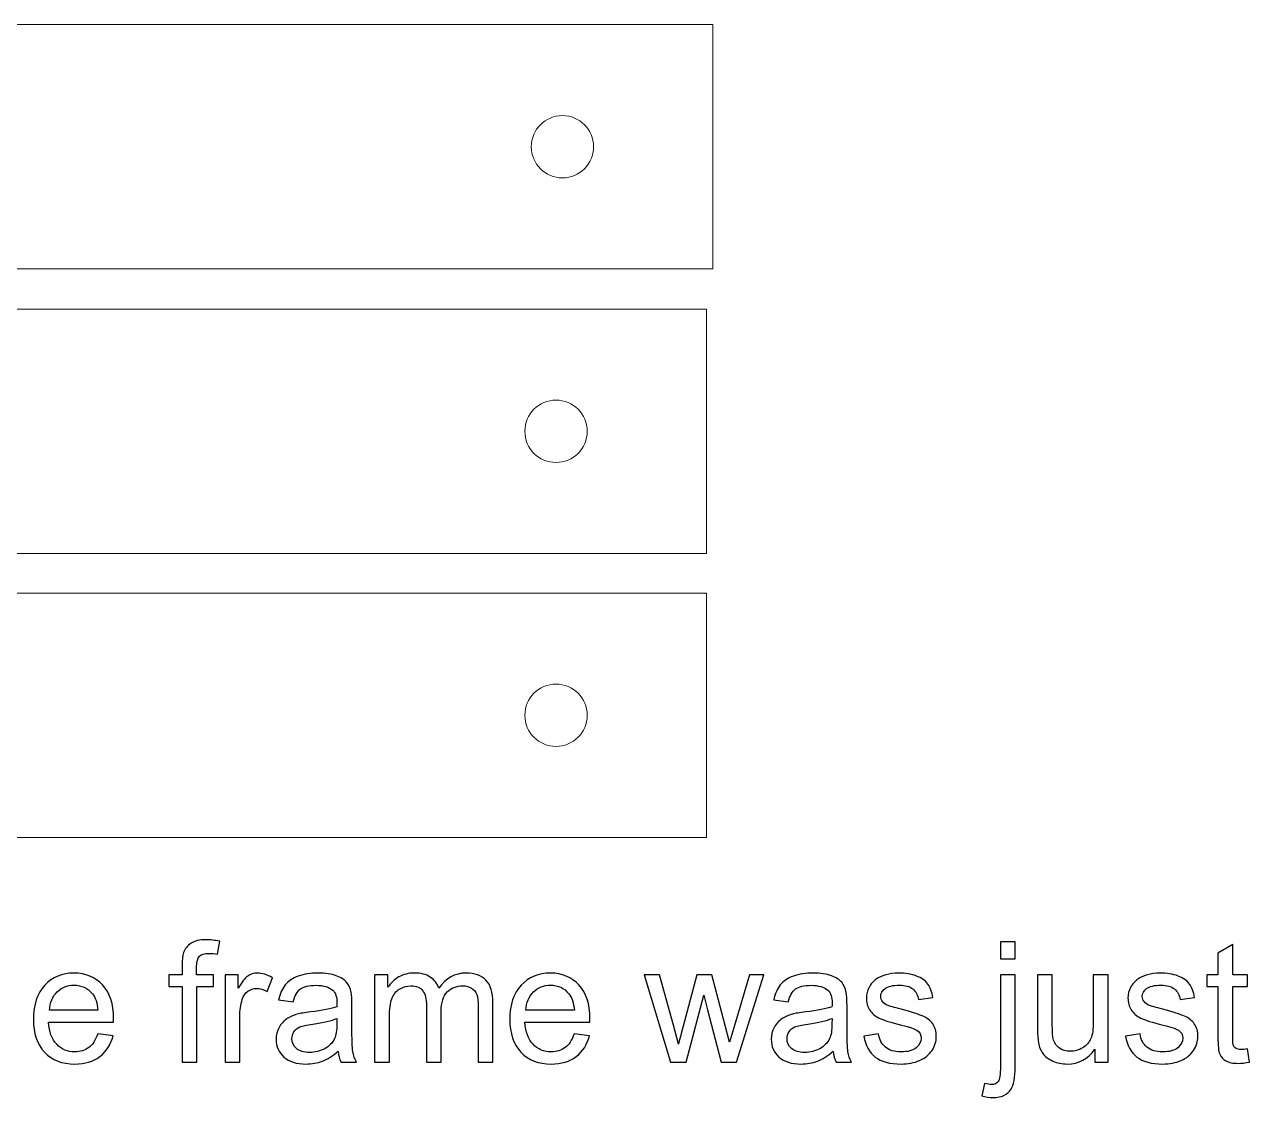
# Model space of a CAD drawing. Header units: inches. Extents: x -5.7 to 8.8, y -16.8 to -6.2.
# Drawn here: x 4.804 to 8.751, y -16.212 to -12.755 of the extents above; entities that cross this region are included whole.
import ezdxf

# ---------------------------------------------------------------- set-up
doc = ezdxf.new("R2010")
doc.units = ezdxf.units.IN
doc.header["$MEASUREMENT"] = 0
doc.layers.add('Layer 1', color=7, linetype='Continuous')

msp = doc.modelspace()

# ---------------------------------------------------------------- linework, layer by layer
at = {"layer": 'Layer 1', "lineweight": 18}
for points in [[(1.1162, -12.7553), (1.1162, -12.7553), (7.0217, -12.7553), (7.0217, -12.7553), (7.0217, -12.7553), (7.0217, -12.7553), (7.0217, -13.5427), (7.0217, -13.5427), (7.0217, -13.5427), (7.0217, -13.5427), (1.1162, -13.5427), (1.1162, -13.5427), (1.1162, -13.5427), (1.1162, -13.5427), (1.1162, -12.7553), (1.1162, -12.7553)], [(6.6376, -13.149), (6.6376, -13.2044), (6.5927, -13.2494), (6.5372, -13.2494), (6.5372, -13.2494), (6.4818, -13.2494), (6.4368, -13.2044), (6.4368, -13.149), (6.4368, -13.149), (6.4368, -13.0935), (6.4818, -13.0486), (6.5372, -13.0486), (6.5372, -13.0486), (6.5927, -13.0486), (6.6376, -13.0935), (6.6376, -13.149)], [(1.0953, -13.6719), (1.0953, -13.6719), (7.0009, -13.6719), (7.0009, -13.6719), (7.0009, -13.6719), (7.0009, -13.6719), (7.0009, -14.4593), (7.0009, -14.4593), (7.0009, -14.4593), (7.0009, -14.4593), (1.0953, -14.4593), (1.0953, -14.4593), (1.0953, -14.4593), (1.0953, -14.4593), (1.0953, -13.6719), (1.0953, -13.6719)], [(6.6168, -14.0656), (6.6168, -14.1211), (6.5718, -14.166), (6.5164, -14.166), (6.5164, -14.166), (6.4609, -14.166), (6.416, -14.1211), (6.416, -14.0656), (6.416, -14.0656), (6.416, -14.0102), (6.4609, -13.9652), (6.5164, -13.9652), (6.5164, -13.9652), (6.5718, -13.9652), (6.6168, -14.0102), (6.6168, -14.0656)], [(1.0953, -14.5865), (1.0953, -14.5865), (7.0009, -14.5865), (7.0009, -14.5865), (7.0009, -14.5865), (7.0009, -14.5865), (7.0009, -15.3739), (7.0009, -15.3739), (7.0009, -15.3739), (7.0009, -15.3739), (1.0953, -15.3739), (1.0953, -15.3739), (1.0953, -15.3739), (1.0953, -15.3739), (1.0953, -14.5865), (1.0953, -14.5865)], [(6.6168, -14.9802), (6.6168, -15.0357), (6.5718, -15.0806), (6.5164, -15.0806), (6.5164, -15.0806), (6.4609, -15.0806), (6.416, -15.0357), (6.416, -14.9802), (6.416, -14.9802), (6.416, -14.9248), (6.4609, -14.8798), (6.5164, -14.8798), (6.5164, -14.8798), (6.5718, -14.8798), (6.6168, -14.9248), (6.6168, -14.9802)]]:
    msp.add_open_spline(points, degree=3, knots=[0, 0, 0, 0, 0.2, 0.2, 0.2, 0.2, 0.4, 0.4, 0.4, 0.4, 0.6, 0.6, 0.6, 0.6, 1, 1, 1, 1], dxfattribs=at)
at = {"layer": 'Layer 1', "color": 250}
for points, knots in [([(5.3113, -16.0978), (5.3113, -16.0978), (5.3113, -15.8535), (5.3113, -15.8535), (5.3113, -15.8535), (5.3113, -15.8535), (5.269, -15.8535), (5.269, -15.8535), (5.269, -15.8535), (5.269, -15.8535), (5.269, -15.8166), (5.269, -15.8166), (5.269, -15.8166), (5.269, -15.8166), (5.3113, -15.8166), (5.3113, -15.8166), (5.3113, -15.8166), (5.3113, -15.8166), (5.3113, -15.7868), (5.3113, -15.7868), (5.3113, -15.7868), (5.3113, -15.768), (5.3129, -15.754), (5.3162, -15.7449), (5.3162, -15.7449), (5.3208, -15.7326), (5.3288, -15.7226), (5.3403, -15.7149), (5.3403, -15.7149), (5.3518, -15.7072), (5.3679, -15.7034), (5.3887, -15.7034), (5.3887, -15.7034), (5.4022, -15.7034), (5.417, -15.7051), (5.4332, -15.7082), (5.4332, -15.7082), (5.4332, -15.7082), (5.4261, -15.7499), (5.4261, -15.7499), (5.4261, -15.7499), (5.4162, -15.7482), (5.4069, -15.7473), (5.398, -15.7473), (5.398, -15.7473), (5.3836, -15.7473), (5.3734, -15.7504), (5.3673, -15.7565), (5.3673, -15.7565), (5.3614, -15.7626), (5.3584, -15.7741), (5.3584, -15.7909), (5.3584, -15.7909), (5.3584, -15.7909), (5.3584, -15.8166), (5.3584, -15.8166), (5.3584, -15.8166), (5.3584, -15.8166), (5.4131, -15.8166), (5.4131, -15.8166), (5.4131, -15.8166), (5.4131, -15.8166), (5.4131, -15.8535), (5.4131, -15.8535), (5.4131, -15.8535), (5.4131, -15.8535), (5.3589, -15.8535), (5.3589, -15.8535), (5.3589, -15.8535), (5.3589, -15.8535), (5.3589, -16.0978), (5.3589, -16.0978), (5.3589, -16.0978), (5.3589, -16.0978), (5.3113, -16.0978), (5.3113, -16.0978)], [0, 0, 0, 0, 0.05, 0.05, 0.05, 0.05, 0.1, 0.1, 0.1, 0.1, 0.15, 0.15, 0.15, 0.15, 0.2, 0.2, 0.2, 0.2, 0.25, 0.25, 0.25, 0.25, 0.3, 0.3, 0.3, 0.3, 0.35, 0.35, 0.35, 0.35, 0.4, 0.4, 0.4, 0.4, 0.45, 0.45, 0.45, 0.45, 0.5, 0.5, 0.5, 0.5, 0.55, 0.55, 0.55, 0.55, 0.6, 0.6, 0.6, 0.6, 0.65, 0.65, 0.65, 0.65, 0.7, 0.7, 0.7, 0.7, 0.75, 0.75, 0.75, 0.75, 0.8, 0.8, 0.8, 0.8, 0.85, 0.85, 0.85, 0.85, 0.9, 0.9, 0.9, 0.9, 1, 1, 1, 1]), ([(7.9484, -15.7652), (7.9484, -15.7652), (7.9484, -15.7099), (7.9484, -15.7099), (7.9484, -15.7099), (7.9484, -15.7099), (7.9961, -15.7099), (7.9961, -15.7099), (7.9961, -15.7099), (7.9961, -15.7099), (7.9961, -15.7652), (7.9961, -15.7652), (7.9961, -15.7652), (7.9961, -15.7652), (7.9484, -15.7652), (7.9484, -15.7652)], [0, 0, 0, 0, 0.2, 0.2, 0.2, 0.2, 0.4, 0.4, 0.4, 0.4, 0.6, 0.6, 0.6, 0.6, 1, 1, 1, 1]), ([(8.7446, -16.0552), (8.7446, -16.0552), (8.7511, -16.0973), (8.7511, -16.0973), (8.7511, -16.0973), (8.7377, -16.1001), (8.7257, -16.1016), (8.7153, -16.1016), (8.7153, -16.1016), (8.698, -16.1016), (8.6846, -16.0988), (8.6751, -16.0933), (8.6751, -16.0933), (8.6656, -16.0878), (8.6589, -16.0807), (8.655, -16.0718), (8.655, -16.0718), (8.6512, -16.0628), (8.6493, -16.044), (8.6493, -16.0154), (8.6493, -16.0154), (8.6493, -16.0154), (8.6493, -15.8535), (8.6493, -15.8535), (8.6493, -15.8535), (8.6493, -15.8535), (8.6141, -15.8535), (8.6141, -15.8535), (8.6141, -15.8535), (8.6141, -15.8535), (8.6141, -15.8166), (8.6141, -15.8166), (8.6141, -15.8166), (8.6141, -15.8166), (8.6493, -15.8166), (8.6493, -15.8166), (8.6493, -15.8166), (8.6493, -15.8166), (8.6493, -15.7471), (8.6493, -15.7471), (8.6493, -15.7471), (8.6493, -15.7471), (8.6969, -15.7185), (8.6969, -15.7185), (8.6969, -15.7185), (8.6969, -15.7185), (8.6969, -15.8166), (8.6969, -15.8166), (8.6969, -15.8166), (8.6969, -15.8166), (8.7446, -15.8166), (8.7446, -15.8166), (8.7446, -15.8166), (8.7446, -15.8166), (8.7446, -15.8535), (8.7446, -15.8535), (8.7446, -15.8535), (8.7446, -15.8535), (8.6969, -15.8535), (8.6969, -15.8535), (8.6969, -15.8535), (8.6969, -15.8535), (8.6969, -16.0181), (8.6969, -16.0181), (8.6969, -16.0181), (8.6969, -16.0318), (8.6977, -16.0405), (8.6995, -16.0444), (8.6995, -16.0444), (8.7011, -16.0483), (8.7038, -16.0514), (8.7076, -16.0537), (8.7076, -16.0537), (8.7114, -16.056), (8.7168, -16.0571), (8.7238, -16.0571), (8.7238, -16.0571), (8.7291, -16.0571), (8.736, -16.0565), (8.7446, -16.0552)], [0, 0, 0, 0, 0.047619, 0.047619, 0.047619, 0.047619, 0.095238, 0.095238, 0.095238, 0.095238, 0.142857, 0.142857, 0.142857, 0.142857, 0.190476, 0.190476, 0.190476, 0.190476, 0.238095, 0.238095, 0.238095, 0.238095, 0.285714, 0.285714, 0.285714, 0.285714, 0.333333, 0.333333, 0.333333, 0.333333, 0.380952, 0.380952, 0.380952, 0.380952, 0.428571, 0.428571, 0.428571, 0.428571, 0.47619, 0.47619, 0.47619, 0.47619, 0.52381, 0.52381, 0.52381, 0.52381, 0.571429, 0.571429, 0.571429, 0.571429, 0.619048, 0.619048, 0.619048, 0.619048, 0.666667, 0.666667, 0.666667, 0.666667, 0.714286, 0.714286, 0.714286, 0.714286, 0.761905, 0.761905, 0.761905, 0.761905, 0.809524, 0.809524, 0.809524, 0.809524, 0.857143, 0.857143, 0.857143, 0.857143, 0.904762, 0.904762, 0.904762, 0.904762, 1, 1, 1, 1]), ([(5.0399, -16.0068), (5.0399, -16.0068), (5.0892, -16.0133), (5.0892, -16.0133), (5.0892, -16.0133), (5.0815, -16.0419), (5.0671, -16.0642), (5.0462, -16.08), (5.0462, -16.08), (5.0253, -16.0958), (4.9985, -16.1037), (4.9659, -16.1037), (4.9659, -16.1037), (4.925, -16.1037), (4.8925, -16.0911), (4.8684, -16.0658), (4.8684, -16.0658), (4.8444, -16.0406), (4.8324, -16.0051), (4.8324, -15.9595), (4.8324, -15.9595), (4.8324, -15.9124), (4.8445, -15.8758), (4.8688, -15.8498), (4.8688, -15.8498), (4.8931, -15.8237), (4.9246, -15.8107), (4.9633, -15.8107), (4.9633, -15.8107), (5.0008, -15.8107), (5.0314, -15.8234), (5.0551, -15.849), (5.0551, -15.849), (5.0789, -15.8745), (5.0908, -15.9104), (5.0908, -15.9567), (5.0908, -15.9567), (5.0908, -15.9595), (5.0907, -15.9638), (5.0905, -15.9694), (5.0905, -15.9694), (5.0905, -15.9694), (4.8812, -15.9694), (4.8812, -15.9694), (4.8812, -15.9694), (4.883, -16.0002), (4.8916, -16.0238), (4.9074, -16.0402), (4.9074, -16.0402), (4.923, -16.0565), (4.9426, -16.0647), (4.9659, -16.0647), (4.9659, -16.0647), (4.9834, -16.0647), (4.9983, -16.0601), (5.0105, -16.0509), (5.0105, -16.0509), (5.0229, -16.0417), (5.0327, -16.027), (5.0399, -16.0068)], [0, 0, 0, 0, 0.0625, 0.0625, 0.0625, 0.0625, 0.125, 0.125, 0.125, 0.125, 0.1875, 0.1875, 0.1875, 0.1875, 0.25, 0.25, 0.25, 0.25, 0.3125, 0.3125, 0.3125, 0.3125, 0.375, 0.375, 0.375, 0.375, 0.4375, 0.4375, 0.4375, 0.4375, 0.5, 0.5, 0.5, 0.5, 0.5625, 0.5625, 0.5625, 0.5625, 0.625, 0.625, 0.625, 0.625, 0.6875, 0.6875, 0.6875, 0.6875, 0.75, 0.75, 0.75, 0.75, 0.8125, 0.8125, 0.8125, 0.8125, 0.875, 0.875, 0.875, 0.875, 1, 1, 1, 1]), ([(5.4498, -16.0978), (5.4498, -16.0978), (5.4498, -15.8166), (5.4498, -15.8166), (5.4498, -15.8166), (5.4498, -15.8166), (5.4926, -15.8166), (5.4926, -15.8166), (5.4926, -15.8166), (5.4926, -15.8166), (5.4926, -15.8597), (5.4926, -15.8597), (5.4926, -15.8597), (5.5035, -15.8397), (5.5137, -15.8266), (5.523, -15.8202), (5.523, -15.8202), (5.5323, -15.8138), (5.5425, -15.8107), (5.5536, -15.8107), (5.5536, -15.8107), (5.5696, -15.8107), (5.586, -15.8157), (5.6026, -15.8258), (5.6026, -15.8258), (5.6026, -15.8258), (5.5856, -15.8697), (5.5856, -15.8697), (5.5856, -15.8697), (5.5741, -15.8632), (5.5625, -15.86), (5.5509, -15.86), (5.5509, -15.86), (5.5406, -15.86), (5.5313, -15.8631), (5.523, -15.8694), (5.523, -15.8694), (5.5148, -15.8756), (5.509, -15.8843), (5.5054, -15.8954), (5.5054, -15.8954), (5.5001, -15.9122), (5.4975, -15.9307), (5.4975, -15.9509), (5.4975, -15.9509), (5.4975, -15.9509), (5.4975, -16.0978), (5.4975, -16.0978), (5.4975, -16.0978), (5.4975, -16.0978), (5.4498, -16.0978), (5.4498, -16.0978)], [0, 0, 0, 0, 0.071429, 0.071429, 0.071429, 0.071429, 0.142857, 0.142857, 0.142857, 0.142857, 0.214286, 0.214286, 0.214286, 0.214286, 0.285714, 0.285714, 0.285714, 0.285714, 0.357143, 0.357143, 0.357143, 0.357143, 0.428571, 0.428571, 0.428571, 0.428571, 0.5, 0.5, 0.5, 0.5, 0.571429, 0.571429, 0.571429, 0.571429, 0.642857, 0.642857, 0.642857, 0.642857, 0.714286, 0.714286, 0.714286, 0.714286, 0.785714, 0.785714, 0.785714, 0.785714, 0.857143, 0.857143, 0.857143, 0.857143, 1, 1, 1, 1]), ([(5.8144, -16.0626), (5.7967, -16.0776), (5.7796, -16.0882), (5.7633, -16.0944), (5.7633, -16.0944), (5.7469, -16.1006), (5.7294, -16.1037), (5.7106, -16.1037), (5.7106, -16.1037), (5.6798, -16.1037), (5.656, -16.0962), (5.6394, -16.0811), (5.6394, -16.0811), (5.6228, -16.0662), (5.6145, -16.0469), (5.6145, -16.0236), (5.6145, -16.0236), (5.6145, -16.0098), (5.6177, -15.9973), (5.6239, -15.9859), (5.6239, -15.9859), (5.6302, -15.9745), (5.6384, -15.9655), (5.6485, -15.9586), (5.6485, -15.9586), (5.6587, -15.9518), (5.6701, -15.9465), (5.6828, -15.943), (5.6828, -15.943), (5.6922, -15.9406), (5.7064, -15.9382), (5.7253, -15.9359), (5.7253, -15.9359), (5.7637, -15.9314), (5.7922, -15.9259), (5.8103, -15.9196), (5.8103, -15.9196), (5.8105, -15.9131), (5.8106, -15.9089), (5.8106, -15.9072), (5.8106, -15.9072), (5.8106, -15.8879), (5.8061, -15.8742), (5.797, -15.8663), (5.797, -15.8663), (5.7849, -15.8555), (5.7667, -15.8502), (5.7427, -15.8502), (5.7427, -15.8502), (5.7202, -15.8502), (5.7036, -15.8542), (5.6929, -15.862), (5.6929, -15.862), (5.6822, -15.8699), (5.6744, -15.8838), (5.6692, -15.9038), (5.6692, -15.9038), (5.6692, -15.9038), (5.6226, -15.8973), (5.6226, -15.8973), (5.6226, -15.8973), (5.6269, -15.8774), (5.6338, -15.8612), (5.6436, -15.849), (5.6436, -15.849), (5.6533, -15.8367), (5.6674, -15.8273), (5.6858, -15.8206), (5.6858, -15.8206), (5.7041, -15.814), (5.7255, -15.8107), (5.7497, -15.8107), (5.7497, -15.8107), (5.7737, -15.8107), (5.7933, -15.8135), (5.8084, -15.8192), (5.8084, -15.8192), (5.8234, -15.8249), (5.8345, -15.8319), (5.8415, -15.8405), (5.8415, -15.8405), (5.8486, -15.849), (5.8536, -15.8599), (5.8564, -15.873), (5.8564, -15.873), (5.858, -15.8811), (5.8588, -15.8957), (5.8588, -15.9168), (5.8588, -15.9168), (5.8588, -15.9168), (5.8588, -15.9799), (5.8588, -15.9799), (5.8588, -15.9799), (5.8588, -16.0241), (5.8598, -16.052), (5.8618, -16.0638), (5.8618, -16.0638), (5.8637, -16.0756), (5.8676, -16.0869), (5.8734, -16.0978), (5.8734, -16.0978), (5.8734, -16.0978), (5.8236, -16.0978), (5.8236, -16.0978), (5.8236, -16.0978), (5.8188, -16.0877), (5.8157, -16.076), (5.8144, -16.0626)], [0, 0, 0, 0, 0.035714, 0.035714, 0.035714, 0.035714, 0.071429, 0.071429, 0.071429, 0.071429, 0.107143, 0.107143, 0.107143, 0.107143, 0.142857, 0.142857, 0.142857, 0.142857, 0.178571, 0.178571, 0.178571, 0.178571, 0.214286, 0.214286, 0.214286, 0.214286, 0.25, 0.25, 0.25, 0.25, 0.285714, 0.285714, 0.285714, 0.285714, 0.321429, 0.321429, 0.321429, 0.321429, 0.357143, 0.357143, 0.357143, 0.357143, 0.392857, 0.392857, 0.392857, 0.392857, 0.428571, 0.428571, 0.428571, 0.428571, 0.464286, 0.464286, 0.464286, 0.464286, 0.5, 0.5, 0.5, 0.5, 0.535714, 0.535714, 0.535714, 0.535714, 0.571429, 0.571429, 0.571429, 0.571429, 0.607143, 0.607143, 0.607143, 0.607143, 0.642857, 0.642857, 0.642857, 0.642857, 0.678571, 0.678571, 0.678571, 0.678571, 0.714286, 0.714286, 0.714286, 0.714286, 0.75, 0.75, 0.75, 0.75, 0.785714, 0.785714, 0.785714, 0.785714, 0.821429, 0.821429, 0.821429, 0.821429, 0.857143, 0.857143, 0.857143, 0.857143, 0.892857, 0.892857, 0.892857, 0.892857, 0.928571, 0.928571, 0.928571, 0.928571, 1, 1, 1, 1]), ([(5.932, -16.0978), (5.932, -16.0978), (5.932, -15.8166), (5.932, -15.8166), (5.932, -15.8166), (5.932, -15.8166), (5.9748, -15.8166), (5.9748, -15.8166), (5.9748, -15.8166), (5.9748, -15.8166), (5.9748, -15.8564), (5.9748, -15.8564), (5.9748, -15.8564), (5.9836, -15.8426), (5.9953, -15.8315), (6.0099, -15.8232), (6.0099, -15.8232), (6.0245, -15.8148), (6.0411, -15.8107), (6.0598, -15.8107), (6.0598, -15.8107), (6.0806, -15.8107), (6.0977, -15.815), (6.1109, -15.8236), (6.1109, -15.8236), (6.1242, -15.8323), (6.1336, -15.8443), (6.139, -15.8598), (6.139, -15.8598), (6.1614, -15.827), (6.1904, -15.8107), (6.2261, -15.8107), (6.2261, -15.8107), (6.2541, -15.8107), (6.2757, -15.8184), (6.2907, -15.8338), (6.2907, -15.8338), (6.3058, -15.8492), (6.3133, -15.873), (6.3133, -15.905), (6.3133, -15.905), (6.3133, -15.905), (6.3133, -16.0978), (6.3133, -16.0978), (6.3133, -16.0978), (6.3133, -16.0978), (6.2657, -16.0978), (6.2657, -16.0978), (6.2657, -16.0978), (6.2657, -16.0978), (6.2657, -15.9208), (6.2657, -15.9208), (6.2657, -15.9208), (6.2657, -15.9019), (6.264, -15.8881), (6.261, -15.8797), (6.261, -15.8797), (6.2579, -15.8713), (6.2523, -15.8647), (6.2441, -15.8595), (6.2441, -15.8595), (6.236, -15.8544), (6.2264, -15.8518), (6.2155, -15.8518), (6.2155, -15.8518), (6.1956, -15.8518), (6.1792, -15.8584), (6.1661, -15.8715), (6.1661, -15.8715), (6.153, -15.8847), (6.1465, -15.9057), (6.1465, -15.9346), (6.1465, -15.9346), (6.1465, -15.9346), (6.1465, -16.0978), (6.1465, -16.0978), (6.1465, -16.0978), (6.1465, -16.0978), (6.0988, -16.0978), (6.0988, -16.0978), (6.0988, -16.0978), (6.0988, -16.0978), (6.0988, -15.9153), (6.0988, -15.9153), (6.0988, -15.9153), (6.0988, -15.8942), (6.095, -15.8783), (6.0872, -15.8677), (6.0872, -15.8677), (6.0794, -15.8572), (6.0667, -15.8518), (6.0491, -15.8518), (6.0491, -15.8518), (6.0357, -15.8518), (6.0234, -15.8554), (6.012, -15.8624), (6.012, -15.8624), (6.0006, -15.8694), (5.9924, -15.8797), (5.9873, -15.8934), (5.9873, -15.8934), (5.9822, -15.9069), (5.9797, -15.9265), (5.9797, -15.9521), (5.9797, -15.9521), (5.9797, -15.9521), (5.9797, -16.0978), (5.9797, -16.0978), (5.9797, -16.0978), (5.9797, -16.0978), (5.932, -16.0978), (5.932, -16.0978)], [0, 0, 0, 0, 0.034483, 0.034483, 0.034483, 0.034483, 0.068966, 0.068966, 0.068966, 0.068966, 0.103448, 0.103448, 0.103448, 0.103448, 0.137931, 0.137931, 0.137931, 0.137931, 0.172414, 0.172414, 0.172414, 0.172414, 0.206897, 0.206897, 0.206897, 0.206897, 0.241379, 0.241379, 0.241379, 0.241379, 0.275862, 0.275862, 0.275862, 0.275862, 0.310345, 0.310345, 0.310345, 0.310345, 0.344828, 0.344828, 0.344828, 0.344828, 0.37931, 0.37931, 0.37931, 0.37931, 0.413793, 0.413793, 0.413793, 0.413793, 0.448276, 0.448276, 0.448276, 0.448276, 0.482759, 0.482759, 0.482759, 0.482759, 0.517241, 0.517241, 0.517241, 0.517241, 0.551724, 0.551724, 0.551724, 0.551724, 0.586207, 0.586207, 0.586207, 0.586207, 0.62069, 0.62069, 0.62069, 0.62069, 0.655172, 0.655172, 0.655172, 0.655172, 0.689655, 0.689655, 0.689655, 0.689655, 0.724138, 0.724138, 0.724138, 0.724138, 0.758621, 0.758621, 0.758621, 0.758621, 0.793103, 0.793103, 0.793103, 0.793103, 0.827586, 0.827586, 0.827586, 0.827586, 0.862069, 0.862069, 0.862069, 0.862069, 0.896552, 0.896552, 0.896552, 0.896552, 0.931034, 0.931034, 0.931034, 0.931034, 1, 1, 1, 1]), ([(6.575, -16.0068), (6.575, -16.0068), (6.6243, -16.0133), (6.6243, -16.0133), (6.6243, -16.0133), (6.6166, -16.0419), (6.6022, -16.0642), (6.5813, -16.08), (6.5813, -16.08), (6.5603, -16.0958), (6.5336, -16.1037), (6.501, -16.1037), (6.501, -16.1037), (6.46, -16.1037), (6.4275, -16.0911), (6.4035, -16.0658), (6.4035, -16.0658), (6.3795, -16.0406), (6.3675, -16.0051), (6.3675, -15.9595), (6.3675, -15.9595), (6.3675, -15.9124), (6.3796, -15.8758), (6.4039, -15.8498), (6.4039, -15.8498), (6.4282, -15.8237), (6.4597, -15.8107), (6.4984, -15.8107), (6.4984, -15.8107), (6.5359, -15.8107), (6.5665, -15.8234), (6.5902, -15.849), (6.5902, -15.849), (6.614, -15.8745), (6.6259, -15.9104), (6.6259, -15.9567), (6.6259, -15.9567), (6.6259, -15.9595), (6.6258, -15.9638), (6.6256, -15.9694), (6.6256, -15.9694), (6.6256, -15.9694), (6.4163, -15.9694), (6.4163, -15.9694), (6.4163, -15.9694), (6.4181, -16.0002), (6.4267, -16.0238), (6.4424, -16.0402), (6.4424, -16.0402), (6.4581, -16.0565), (6.4776, -16.0647), (6.501, -16.0647), (6.501, -16.0647), (6.5184, -16.0647), (6.5333, -16.0601), (6.5456, -16.0509), (6.5456, -16.0509), (6.558, -16.0417), (6.5677, -16.027), (6.575, -16.0068)], [0, 0, 0, 0, 0.0625, 0.0625, 0.0625, 0.0625, 0.125, 0.125, 0.125, 0.125, 0.1875, 0.1875, 0.1875, 0.1875, 0.25, 0.25, 0.25, 0.25, 0.3125, 0.3125, 0.3125, 0.3125, 0.375, 0.375, 0.375, 0.375, 0.4375, 0.4375, 0.4375, 0.4375, 0.5, 0.5, 0.5, 0.5, 0.5625, 0.5625, 0.5625, 0.5625, 0.625, 0.625, 0.625, 0.625, 0.6875, 0.6875, 0.6875, 0.6875, 0.75, 0.75, 0.75, 0.75, 0.8125, 0.8125, 0.8125, 0.8125, 0.875, 0.875, 0.875, 0.875, 1, 1, 1, 1]), ([(6.8855, -16.0978), (6.8855, -16.0978), (6.8006, -15.8166), (6.8006, -15.8166), (6.8006, -15.8166), (6.8006, -15.8166), (6.8504, -15.8166), (6.8504, -15.8166), (6.8504, -15.8166), (6.8504, -15.8166), (6.8953, -15.9789), (6.8953, -15.9789), (6.8953, -15.9789), (6.8953, -15.9789), (6.9112, -16.0393), (6.9112, -16.0393), (6.9112, -16.0393), (6.9118, -16.0363), (6.9167, -16.017), (6.9257, -15.9813), (6.9257, -15.9813), (6.9257, -15.9813), (6.9702, -15.8166), (6.9702, -15.8166), (6.9702, -15.8166), (6.9702, -15.8166), (7.019, -15.8166), (7.019, -15.8166), (7.019, -15.8166), (7.019, -15.8166), (7.0614, -15.9799), (7.0614, -15.9799), (7.0614, -15.9799), (7.0614, -15.9799), (7.0752, -16.0334), (7.0752, -16.0334), (7.0752, -16.0334), (7.0752, -16.0334), (7.0913, -15.9791), (7.0913, -15.9791), (7.0913, -15.9791), (7.0913, -15.9791), (7.1399, -15.8166), (7.1399, -15.8166), (7.1399, -15.8166), (7.1399, -15.8166), (7.1862, -15.8166), (7.1862, -15.8166), (7.1862, -15.8166), (7.1862, -15.8166), (7.098, -16.0978), (7.098, -16.0978), (7.098, -16.0978), (7.098, -16.0978), (7.0487, -16.0978), (7.0487, -16.0978), (7.0487, -16.0978), (7.0487, -16.0978), (7.0041, -15.9296), (7.0041, -15.9296), (7.0041, -15.9296), (7.0041, -15.9296), (6.9929, -15.8815), (6.9929, -15.8815), (6.9929, -15.8815), (6.9929, -15.8815), (6.936, -16.0978), (6.936, -16.0978), (6.936, -16.0978), (6.936, -16.0978), (6.8855, -16.0978), (6.8855, -16.0978)], [0, 0, 0, 0, 0.052632, 0.052632, 0.052632, 0.052632, 0.105263, 0.105263, 0.105263, 0.105263, 0.157895, 0.157895, 0.157895, 0.157895, 0.210526, 0.210526, 0.210526, 0.210526, 0.263158, 0.263158, 0.263158, 0.263158, 0.315789, 0.315789, 0.315789, 0.315789, 0.368421, 0.368421, 0.368421, 0.368421, 0.421053, 0.421053, 0.421053, 0.421053, 0.473684, 0.473684, 0.473684, 0.473684, 0.526316, 0.526316, 0.526316, 0.526316, 0.578947, 0.578947, 0.578947, 0.578947, 0.631579, 0.631579, 0.631579, 0.631579, 0.684211, 0.684211, 0.684211, 0.684211, 0.736842, 0.736842, 0.736842, 0.736842, 0.789474, 0.789474, 0.789474, 0.789474, 0.842105, 0.842105, 0.842105, 0.842105, 0.894737, 0.894737, 0.894737, 0.894737, 1, 1, 1, 1]), ([(7.4098, -16.0626), (7.3921, -16.0776), (7.375, -16.0882), (7.3587, -16.0944), (7.3587, -16.0944), (7.3423, -16.1006), (7.3248, -16.1037), (7.306, -16.1037), (7.306, -16.1037), (7.2752, -16.1037), (7.2514, -16.0962), (7.2348, -16.0811), (7.2348, -16.0811), (7.2182, -16.0662), (7.2099, -16.0469), (7.2099, -16.0236), (7.2099, -16.0236), (7.2099, -16.0098), (7.213, -15.9973), (7.2193, -15.9859), (7.2193, -15.9859), (7.2256, -15.9745), (7.2338, -15.9655), (7.2439, -15.9586), (7.2439, -15.9586), (7.2541, -15.9518), (7.2655, -15.9465), (7.2782, -15.943), (7.2782, -15.943), (7.2876, -15.9406), (7.3018, -15.9382), (7.3207, -15.9359), (7.3207, -15.9359), (7.3591, -15.9314), (7.3875, -15.9259), (7.4057, -15.9196), (7.4057, -15.9196), (7.4059, -15.9131), (7.406, -15.9089), (7.406, -15.9072), (7.406, -15.9072), (7.406, -15.8879), (7.4015, -15.8742), (7.3924, -15.8663), (7.3924, -15.8663), (7.3802, -15.8555), (7.3621, -15.8502), (7.3381, -15.8502), (7.3381, -15.8502), (7.3156, -15.8502), (7.299, -15.8542), (7.2883, -15.862), (7.2883, -15.862), (7.2776, -15.8699), (7.2697, -15.8838), (7.2646, -15.9038), (7.2646, -15.9038), (7.2646, -15.9038), (7.218, -15.8973), (7.218, -15.8973), (7.218, -15.8973), (7.2222, -15.8774), (7.2292, -15.8612), (7.239, -15.849), (7.239, -15.849), (7.2487, -15.8367), (7.2628, -15.8273), (7.2812, -15.8206), (7.2812, -15.8206), (7.2995, -15.814), (7.3209, -15.8107), (7.3451, -15.8107), (7.3451, -15.8107), (7.3691, -15.8107), (7.3887, -15.8135), (7.4038, -15.8192), (7.4038, -15.8192), (7.4188, -15.8249), (7.4299, -15.8319), (7.4369, -15.8405), (7.4369, -15.8405), (7.444, -15.849), (7.4489, -15.8599), (7.4518, -15.873), (7.4518, -15.873), (7.4534, -15.8811), (7.4542, -15.8957), (7.4542, -15.9168), (7.4542, -15.9168), (7.4542, -15.9168), (7.4542, -15.9799), (7.4542, -15.9799), (7.4542, -15.9799), (7.4542, -16.0241), (7.4552, -16.052), (7.4572, -16.0638), (7.4572, -16.0638), (7.459, -16.0756), (7.463, -16.0869), (7.4688, -16.0978), (7.4688, -16.0978), (7.4688, -16.0978), (7.419, -16.0978), (7.419, -16.0978), (7.419, -16.0978), (7.4142, -16.0877), (7.4111, -16.076), (7.4098, -16.0626)], [0, 0, 0, 0, 0.035714, 0.035714, 0.035714, 0.035714, 0.071429, 0.071429, 0.071429, 0.071429, 0.107143, 0.107143, 0.107143, 0.107143, 0.142857, 0.142857, 0.142857, 0.142857, 0.178571, 0.178571, 0.178571, 0.178571, 0.214286, 0.214286, 0.214286, 0.214286, 0.25, 0.25, 0.25, 0.25, 0.285714, 0.285714, 0.285714, 0.285714, 0.321429, 0.321429, 0.321429, 0.321429, 0.357143, 0.357143, 0.357143, 0.357143, 0.392857, 0.392857, 0.392857, 0.392857, 0.428571, 0.428571, 0.428571, 0.428571, 0.464286, 0.464286, 0.464286, 0.464286, 0.5, 0.5, 0.5, 0.5, 0.535714, 0.535714, 0.535714, 0.535714, 0.571429, 0.571429, 0.571429, 0.571429, 0.607143, 0.607143, 0.607143, 0.607143, 0.642857, 0.642857, 0.642857, 0.642857, 0.678571, 0.678571, 0.678571, 0.678571, 0.714286, 0.714286, 0.714286, 0.714286, 0.75, 0.75, 0.75, 0.75, 0.785714, 0.785714, 0.785714, 0.785714, 0.821429, 0.821429, 0.821429, 0.821429, 0.857143, 0.857143, 0.857143, 0.857143, 0.892857, 0.892857, 0.892857, 0.892857, 0.928571, 0.928571, 0.928571, 0.928571, 1, 1, 1, 1]), ([(7.5084, -16.0138), (7.5084, -16.0138), (7.5556, -16.0062), (7.5556, -16.0062), (7.5556, -16.0062), (7.5582, -16.0251), (7.5656, -16.0395), (7.5777, -16.0496), (7.5777, -16.0496), (7.5898, -16.0597), (7.6067, -16.0647), (7.6284, -16.0647), (7.6284, -16.0647), (7.6503, -16.0647), (7.6666, -16.0603), (7.6772, -16.0514), (7.6772, -16.0514), (7.6878, -16.0425), (7.6931, -16.032), (7.6931, -16.02), (7.6931, -16.02), (7.6931, -16.0093), (7.6884, -16.0008), (7.6789, -15.9947), (7.6789, -15.9947), (7.6722, -15.9904), (7.6559, -15.9851), (7.6301, -15.9785), (7.6301, -15.9785), (7.5953, -15.9697), (7.5712, -15.9622), (7.5576, -15.9558), (7.5576, -15.9558), (7.5442, -15.9493), (7.534, -15.9404), (7.527, -15.929), (7.527, -15.929), (7.5201, -15.9177), (7.5166, -15.9052), (7.5166, -15.8915), (7.5166, -15.8915), (7.5166, -15.8789), (7.5194, -15.8674), (7.5251, -15.8567), (7.5251, -15.8567), (7.5309, -15.8461), (7.5387, -15.8372), (7.5485, -15.8302), (7.5485, -15.8302), (7.5559, -15.8248), (7.566, -15.8202), (7.5788, -15.8164), (7.5788, -15.8164), (7.5916, -15.8126), (7.6052, -15.8107), (7.6198, -15.8107), (7.6198, -15.8107), (7.6419, -15.8107), (7.6612, -15.8138), (7.6778, -15.8202), (7.6778, -15.8202), (7.6945, -15.8266), (7.7068, -15.8352), (7.7147, -15.8461), (7.7147, -15.8461), (7.7226, -15.857), (7.7281, -15.8715), (7.7311, -15.8898), (7.7311, -15.8898), (7.7311, -15.8898), (7.6845, -15.8963), (7.6845, -15.8963), (7.6845, -15.8963), (7.6824, -15.8816), (7.6763, -15.8702), (7.6661, -15.862), (7.6661, -15.862), (7.656, -15.8537), (7.6418, -15.8497), (7.6233, -15.8497), (7.6233, -15.8497), (7.6015, -15.8497), (7.5859, -15.8533), (7.5766, -15.8605), (7.5766, -15.8605), (7.5673, -15.8677), (7.5626, -15.8762), (7.5626, -15.8859), (7.5626, -15.8859), (7.5626, -15.892), (7.5645, -15.8976), (7.5684, -15.9026), (7.5684, -15.9026), (7.5723, -15.9076), (7.5783, -15.9119), (7.5866, -15.9152), (7.5866, -15.9152), (7.5914, -15.917), (7.6053, -15.9211), (7.6286, -15.9274), (7.6286, -15.9274), (7.6622, -15.9363), (7.6856, -15.9437), (7.699, -15.9494), (7.699, -15.9494), (7.7124, -15.9551), (7.7228, -15.9635), (7.7304, -15.9744), (7.7304, -15.9744), (7.7381, -15.9853), (7.7419, -15.9988), (7.7419, -16.0151), (7.7419, -16.0151), (7.7419, -16.0309), (7.7373, -16.0458), (7.728, -16.0598), (7.728, -16.0598), (7.7187, -16.0737), (7.7053, -16.0846), (7.6879, -16.0923), (7.6879, -16.0923), (7.6704, -16.0999), (7.6506, -16.1037), (7.6286, -16.1037), (7.6286, -16.1037), (7.5921, -16.1037), (7.5642, -16.0961), (7.5451, -16.0811), (7.5451, -16.0811), (7.5259, -16.0659), (7.5138, -16.0435), (7.5084, -16.0138)], [0, 0, 0, 0, 0.029412, 0.029412, 0.029412, 0.029412, 0.058824, 0.058824, 0.058824, 0.058824, 0.088235, 0.088235, 0.088235, 0.088235, 0.117647, 0.117647, 0.117647, 0.117647, 0.147059, 0.147059, 0.147059, 0.147059, 0.176471, 0.176471, 0.176471, 0.176471, 0.205882, 0.205882, 0.205882, 0.205882, 0.235294, 0.235294, 0.235294, 0.235294, 0.264706, 0.264706, 0.264706, 0.264706, 0.294118, 0.294118, 0.294118, 0.294118, 0.323529, 0.323529, 0.323529, 0.323529, 0.352941, 0.352941, 0.352941, 0.352941, 0.382353, 0.382353, 0.382353, 0.382353, 0.411765, 0.411765, 0.411765, 0.411765, 0.441176, 0.441176, 0.441176, 0.441176, 0.470588, 0.470588, 0.470588, 0.470588, 0.5, 0.5, 0.5, 0.5, 0.529412, 0.529412, 0.529412, 0.529412, 0.558824, 0.558824, 0.558824, 0.558824, 0.588235, 0.588235, 0.588235, 0.588235, 0.617647, 0.617647, 0.617647, 0.617647, 0.647059, 0.647059, 0.647059, 0.647059, 0.676471, 0.676471, 0.676471, 0.676471, 0.705882, 0.705882, 0.705882, 0.705882, 0.735294, 0.735294, 0.735294, 0.735294, 0.764706, 0.764706, 0.764706, 0.764706, 0.794118, 0.794118, 0.794118, 0.794118, 0.823529, 0.823529, 0.823529, 0.823529, 0.852941, 0.852941, 0.852941, 0.852941, 0.882353, 0.882353, 0.882353, 0.882353, 0.911765, 0.911765, 0.911765, 0.911765, 0.941176, 0.941176, 0.941176, 0.941176, 1, 1, 1, 1]), ([(7.8881, -16.2065), (7.8881, -16.2065), (7.8969, -16.1661), (7.8969, -16.1661), (7.8969, -16.1661), (7.9065, -16.1685), (7.914, -16.1698), (7.9195, -16.1698), (7.9195, -16.1698), (7.9292, -16.1698), (7.9364, -16.1666), (7.9412, -16.1601), (7.9412, -16.1601), (7.946, -16.1537), (7.9484, -16.1376), (7.9484, -16.1118), (7.9484, -16.1118), (7.9484, -16.1118), (7.9484, -15.8166), (7.9484, -15.8166), (7.9484, -15.8166), (7.9484, -15.8166), (7.9961, -15.8166), (7.9961, -15.8166), (7.9961, -15.8166), (7.9961, -15.8166), (7.9961, -16.1128), (7.9961, -16.1128), (7.9961, -16.1128), (7.9961, -16.1474), (7.9916, -16.1715), (7.9826, -16.1851), (7.9826, -16.1851), (7.9711, -16.2027), (7.9521, -16.2115), (7.9254, -16.2115), (7.9254, -16.2115), (7.9125, -16.2115), (7.9001, -16.2098), (7.8881, -16.2065)], [0, 0, 0, 0, 0.090909, 0.090909, 0.090909, 0.090909, 0.181818, 0.181818, 0.181818, 0.181818, 0.272727, 0.272727, 0.272727, 0.272727, 0.363636, 0.363636, 0.363636, 0.363636, 0.454545, 0.454545, 0.454545, 0.454545, 0.545455, 0.545455, 0.545455, 0.545455, 0.636364, 0.636364, 0.636364, 0.636364, 0.727273, 0.727273, 0.727273, 0.727273, 0.818182, 0.818182, 0.818182, 0.818182, 1, 1, 1, 1]), ([(8.2527, -16.0978), (8.2527, -16.0978), (8.2527, -16.056), (8.2527, -16.056), (8.2527, -16.056), (8.2308, -16.0878), (8.2012, -16.1037), (8.1638, -16.1037), (8.1638, -16.1037), (8.1472, -16.1037), (8.1318, -16.1006), (8.1174, -16.0942), (8.1174, -16.0942), (8.1031, -16.0878), (8.0924, -16.0799), (8.0855, -16.0703), (8.0855, -16.0703), (8.0785, -16.0607), (8.0737, -16.0489), (8.0709, -16.035), (8.0709, -16.035), (8.069, -16.0256), (8.068, -16.0108), (8.068, -15.9906), (8.068, -15.9906), (8.068, -15.9906), (8.068, -15.8166), (8.068, -15.8166), (8.068, -15.8166), (8.068, -15.8166), (8.1156, -15.8166), (8.1156, -15.8166), (8.1156, -15.8166), (8.1156, -15.8166), (8.1156, -15.9722), (8.1156, -15.9722), (8.1156, -15.9722), (8.1156, -15.997), (8.1166, -16.0138), (8.1185, -16.0224), (8.1185, -16.0224), (8.1215, -16.0349), (8.1278, -16.0447), (8.1376, -16.0518), (8.1376, -16.0518), (8.1472, -16.0589), (8.1591, -16.0626), (8.1734, -16.0626), (8.1734, -16.0626), (8.1877, -16.0626), (8.201, -16.0589), (8.2135, -16.0516), (8.2135, -16.0516), (8.226, -16.0443), (8.2348, -16.0343), (8.24, -16.0217), (8.24, -16.0217), (8.2452, -16.0092), (8.2478, -15.9909), (8.2478, -15.9669), (8.2478, -15.9669), (8.2478, -15.9669), (8.2478, -15.8166), (8.2478, -15.8166), (8.2478, -15.8166), (8.2478, -15.8166), (8.2955, -15.8166), (8.2955, -15.8166), (8.2955, -15.8166), (8.2955, -15.8166), (8.2955, -16.0978), (8.2955, -16.0978), (8.2955, -16.0978), (8.2955, -16.0978), (8.2527, -16.0978), (8.2527, -16.0978)], [0, 0, 0, 0, 0.05, 0.05, 0.05, 0.05, 0.1, 0.1, 0.1, 0.1, 0.15, 0.15, 0.15, 0.15, 0.2, 0.2, 0.2, 0.2, 0.25, 0.25, 0.25, 0.25, 0.3, 0.3, 0.3, 0.3, 0.35, 0.35, 0.35, 0.35, 0.4, 0.4, 0.4, 0.4, 0.45, 0.45, 0.45, 0.45, 0.5, 0.5, 0.5, 0.5, 0.55, 0.55, 0.55, 0.55, 0.6, 0.6, 0.6, 0.6, 0.65, 0.65, 0.65, 0.65, 0.7, 0.7, 0.7, 0.7, 0.75, 0.75, 0.75, 0.75, 0.8, 0.8, 0.8, 0.8, 0.85, 0.85, 0.85, 0.85, 0.9, 0.9, 0.9, 0.9, 1, 1, 1, 1]), ([(8.3513, -16.0138), (8.3513, -16.0138), (8.3985, -16.0062), (8.3985, -16.0062), (8.3985, -16.0062), (8.4011, -16.0251), (8.4085, -16.0395), (8.4206, -16.0496), (8.4206, -16.0496), (8.4327, -16.0597), (8.4497, -16.0647), (8.4713, -16.0647), (8.4713, -16.0647), (8.4933, -16.0647), (8.5095, -16.0603), (8.5202, -16.0514), (8.5202, -16.0514), (8.5307, -16.0425), (8.5361, -16.032), (8.5361, -16.02), (8.5361, -16.02), (8.5361, -16.0093), (8.5313, -16.0008), (8.5218, -15.9947), (8.5218, -15.9947), (8.5151, -15.9904), (8.4989, -15.9851), (8.473, -15.9785), (8.473, -15.9785), (8.4382, -15.9697), (8.4141, -15.9622), (8.4005, -15.9558), (8.4005, -15.9558), (8.3871, -15.9493), (8.3769, -15.9404), (8.3699, -15.929), (8.3699, -15.929), (8.363, -15.9177), (8.3595, -15.9052), (8.3595, -15.8915), (8.3595, -15.8915), (8.3595, -15.8789), (8.3624, -15.8674), (8.368, -15.8567), (8.368, -15.8567), (8.3738, -15.8461), (8.3816, -15.8372), (8.3914, -15.8302), (8.3914, -15.8302), (8.3988, -15.8248), (8.4089, -15.8202), (8.4217, -15.8164), (8.4217, -15.8164), (8.4345, -15.8126), (8.4481, -15.8107), (8.4627, -15.8107), (8.4627, -15.8107), (8.4848, -15.8107), (8.5041, -15.8138), (8.5207, -15.8202), (8.5207, -15.8202), (8.5374, -15.8266), (8.5497, -15.8352), (8.5576, -15.8461), (8.5576, -15.8461), (8.5655, -15.857), (8.571, -15.8715), (8.574, -15.8898), (8.574, -15.8898), (8.574, -15.8898), (8.5274, -15.8963), (8.5274, -15.8963), (8.5274, -15.8963), (8.5253, -15.8816), (8.5192, -15.8702), (8.5091, -15.862), (8.5091, -15.862), (8.4989, -15.8537), (8.4847, -15.8497), (8.4662, -15.8497), (8.4662, -15.8497), (8.4444, -15.8497), (8.4288, -15.8533), (8.4195, -15.8605), (8.4195, -15.8605), (8.4102, -15.8677), (8.4055, -15.8762), (8.4055, -15.8859), (8.4055, -15.8859), (8.4055, -15.892), (8.4074, -15.8976), (8.4113, -15.9026), (8.4113, -15.9026), (8.4152, -15.9076), (8.4212, -15.9119), (8.4295, -15.9152), (8.4295, -15.9152), (8.4343, -15.917), (8.4482, -15.9211), (8.4715, -15.9274), (8.4715, -15.9274), (8.5051, -15.9363), (8.5286, -15.9437), (8.5419, -15.9494), (8.5419, -15.9494), (8.5553, -15.9551), (8.5658, -15.9635), (8.5733, -15.9744), (8.5733, -15.9744), (8.581, -15.9853), (8.5848, -15.9988), (8.5848, -16.0151), (8.5848, -16.0151), (8.5848, -16.0309), (8.5802, -16.0458), (8.5709, -16.0598), (8.5709, -16.0598), (8.5616, -16.0737), (8.5482, -16.0846), (8.5308, -16.0923), (8.5308, -16.0923), (8.5133, -16.0999), (8.4935, -16.1037), (8.4715, -16.1037), (8.4715, -16.1037), (8.435, -16.1037), (8.4071, -16.0961), (8.388, -16.0811), (8.388, -16.0811), (8.3689, -16.0659), (8.3567, -16.0435), (8.3513, -16.0138)], [0, 0, 0, 0, 0.029412, 0.029412, 0.029412, 0.029412, 0.058824, 0.058824, 0.058824, 0.058824, 0.088235, 0.088235, 0.088235, 0.088235, 0.117647, 0.117647, 0.117647, 0.117647, 0.147059, 0.147059, 0.147059, 0.147059, 0.176471, 0.176471, 0.176471, 0.176471, 0.205882, 0.205882, 0.205882, 0.205882, 0.235294, 0.235294, 0.235294, 0.235294, 0.264706, 0.264706, 0.264706, 0.264706, 0.294118, 0.294118, 0.294118, 0.294118, 0.323529, 0.323529, 0.323529, 0.323529, 0.352941, 0.352941, 0.352941, 0.352941, 0.382353, 0.382353, 0.382353, 0.382353, 0.411765, 0.411765, 0.411765, 0.411765, 0.441176, 0.441176, 0.441176, 0.441176, 0.470588, 0.470588, 0.470588, 0.470588, 0.5, 0.5, 0.5, 0.5, 0.529412, 0.529412, 0.529412, 0.529412, 0.558824, 0.558824, 0.558824, 0.558824, 0.588235, 0.588235, 0.588235, 0.588235, 0.617647, 0.617647, 0.617647, 0.617647, 0.647059, 0.647059, 0.647059, 0.647059, 0.676471, 0.676471, 0.676471, 0.676471, 0.705882, 0.705882, 0.705882, 0.705882, 0.735294, 0.735294, 0.735294, 0.735294, 0.764706, 0.764706, 0.764706, 0.764706, 0.794118, 0.794118, 0.794118, 0.794118, 0.823529, 0.823529, 0.823529, 0.823529, 0.852941, 0.852941, 0.852941, 0.852941, 0.882353, 0.882353, 0.882353, 0.882353, 0.911765, 0.911765, 0.911765, 0.911765, 0.941176, 0.941176, 0.941176, 0.941176, 1, 1, 1, 1]), ([(4.8839, -15.9304), (4.8839, -15.9304), (5.0404, -15.9304), (5.0404, -15.9304), (5.0404, -15.9304), (5.0383, -15.9067), (5.0323, -15.889), (5.0225, -15.8772), (5.0225, -15.8772), (5.0074, -15.8589), (4.9877, -15.8497), (4.9636, -15.8497), (4.9636, -15.8497), (4.9417, -15.8497), (4.9234, -15.857), (4.9085, -15.8716), (4.9085, -15.8716), (4.8937, -15.8862), (4.8855, -15.9058), (4.8839, -15.9304)], [0, 0, 0, 0, 0.166667, 0.166667, 0.166667, 0.166667, 0.333333, 0.333333, 0.333333, 0.333333, 0.5, 0.5, 0.5, 0.5, 0.666667, 0.666667, 0.666667, 0.666667, 1, 1, 1, 1]), ([(6.419, -15.9304), (6.419, -15.9304), (6.5755, -15.9304), (6.5755, -15.9304), (6.5755, -15.9304), (6.5734, -15.9067), (6.5674, -15.889), (6.5575, -15.8772), (6.5575, -15.8772), (6.5425, -15.8589), (6.5228, -15.8497), (6.4987, -15.8497), (6.4987, -15.8497), (6.4768, -15.8497), (6.4585, -15.857), (6.4436, -15.8716), (6.4436, -15.8716), (6.4288, -15.8862), (6.4206, -15.9058), (6.419, -15.9304)], [0, 0, 0, 0, 0.166667, 0.166667, 0.166667, 0.166667, 0.333333, 0.333333, 0.333333, 0.333333, 0.5, 0.5, 0.5, 0.5, 0.666667, 0.666667, 0.666667, 0.666667, 1, 1, 1, 1]), ([(5.8106, -15.9569), (5.7932, -15.964), (5.7672, -15.9699), (5.7326, -15.9748), (5.7326, -15.9748), (5.7129, -15.9776), (5.699, -15.9808), (5.6909, -15.9843), (5.6909, -15.9843), (5.6827, -15.9878), (5.6765, -15.9929), (5.6721, -15.9996), (5.6721, -15.9996), (5.6677, -16.0064), (5.6654, -16.0139), (5.6654, -16.0222), (5.6654, -16.0222), (5.6654, -16.0347), (5.6702, -16.0453), (5.6799, -16.0537), (5.6799, -16.0537), (5.6895, -16.0621), (5.7036, -16.0663), (5.7221, -16.0663), (5.7221, -16.0663), (5.7404, -16.0663), (5.7568, -16.0624), (5.7711, -16.0543), (5.7711, -16.0543), (5.7854, -16.0464), (5.796, -16.0355), (5.8026, -16.0217), (5.8026, -16.0217), (5.8078, -16.0109), (5.8103, -15.9951), (5.8103, -15.9743), (5.8103, -15.9743), (5.8103, -15.9743), (5.8106, -15.9569), (5.8106, -15.9569)], [0, 0, 0, 0, 0.090909, 0.090909, 0.090909, 0.090909, 0.181818, 0.181818, 0.181818, 0.181818, 0.272727, 0.272727, 0.272727, 0.272727, 0.363636, 0.363636, 0.363636, 0.363636, 0.454545, 0.454545, 0.454545, 0.454545, 0.545455, 0.545455, 0.545455, 0.545455, 0.636364, 0.636364, 0.636364, 0.636364, 0.727273, 0.727273, 0.727273, 0.727273, 0.818182, 0.818182, 0.818182, 0.818182, 1, 1, 1, 1]), ([(7.406, -15.9569), (7.3886, -15.964), (7.3626, -15.9699), (7.328, -15.9748), (7.328, -15.9748), (7.3083, -15.9776), (7.2944, -15.9808), (7.2863, -15.9843), (7.2863, -15.9843), (7.2781, -15.9878), (7.2719, -15.9929), (7.2675, -15.9996), (7.2675, -15.9996), (7.2631, -16.0064), (7.2608, -16.0139), (7.2608, -16.0222), (7.2608, -16.0222), (7.2608, -16.0347), (7.2656, -16.0453), (7.2752, -16.0537), (7.2752, -16.0537), (7.2849, -16.0621), (7.299, -16.0663), (7.3175, -16.0663), (7.3175, -16.0663), (7.3358, -16.0663), (7.3522, -16.0624), (7.3665, -16.0543), (7.3665, -16.0543), (7.3808, -16.0464), (7.3913, -16.0355), (7.398, -16.0217), (7.398, -16.0217), (7.4032, -16.0109), (7.4057, -15.9951), (7.4057, -15.9743), (7.4057, -15.9743), (7.4057, -15.9743), (7.406, -15.9569), (7.406, -15.9569)], [0, 0, 0, 0, 0.090909, 0.090909, 0.090909, 0.090909, 0.181818, 0.181818, 0.181818, 0.181818, 0.272727, 0.272727, 0.272727, 0.272727, 0.363636, 0.363636, 0.363636, 0.363636, 0.454545, 0.454545, 0.454545, 0.454545, 0.545455, 0.545455, 0.545455, 0.545455, 0.636364, 0.636364, 0.636364, 0.636364, 0.727273, 0.727273, 0.727273, 0.727273, 0.818182, 0.818182, 0.818182, 0.818182, 1, 1, 1, 1])]:
    msp.add_open_spline(points, degree=3, knots=knots, dxfattribs=at)

doc.saveas('drawing.dxf')
